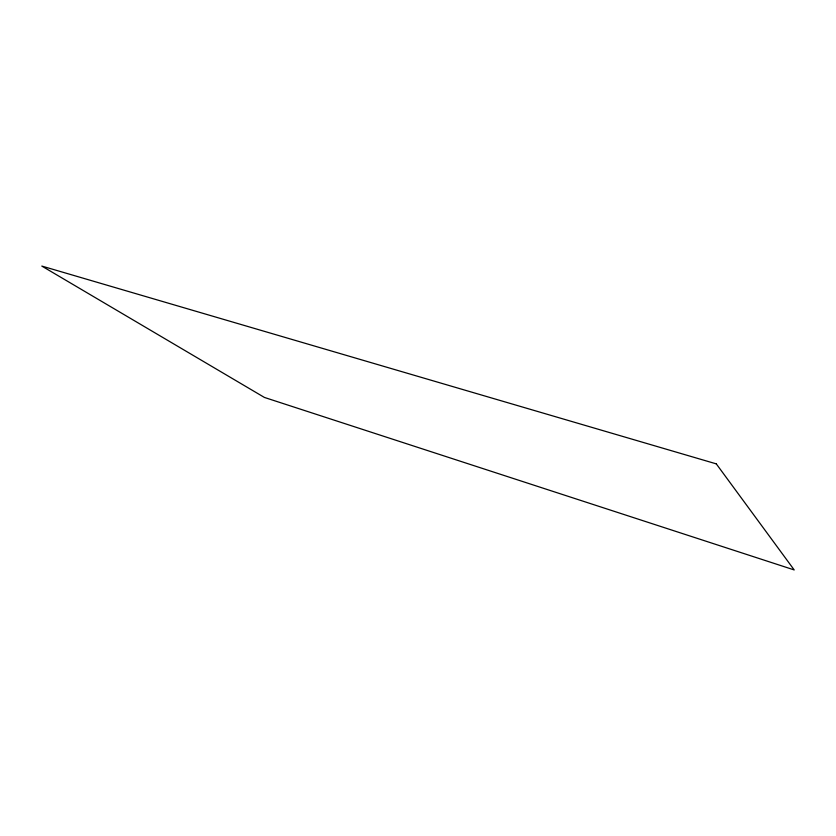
<?xml version="1.0" encoding="UTF-8"?>
<svg xmlns="http://www.w3.org/2000/svg" width="836" height="836" viewBox="0 0 836 836"><rect width="100%" height="100%" fill="white"/><g stroke="black" fill="none" stroke-linecap="round" stroke-linejoin="round"><path stroke-width="1.25" d="M716.285 463.865L41.8 266.067L264.427 397.445L794.2 569.933L716.285 463.865"/></g></svg>
